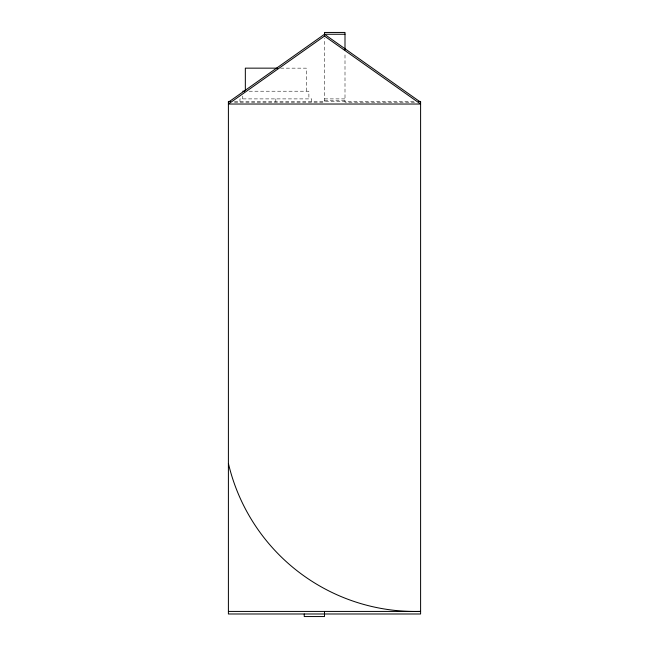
<?xml version="1.0" encoding="UTF-8"?>
<svg xmlns="http://www.w3.org/2000/svg" width="649" height="649" viewBox="0 0 649 649"><rect width="100%" height="100%" fill="white"/><g stroke="black" fill="none" stroke-linecap="round" stroke-linejoin="round"><path stroke-width="0.49" stroke-dasharray="3.25 2.43" d="M280.603 68.153L306.328 68.153L306.328 91.209M249.151 91.209L308.892 91.209L308.892 98.899M324.5 98.899L345 98.899M324.5 100.4L345 100.4M234.467 101.463L414.549 101.463M234.467 102.218L324.5 102.218L324.5 38.259M414.549 102.218L345 102.218L345 52.796M311.715 101.463L311.715 98.899L239.96 98.899L239.96 101.463M275.833 98.899L275.833 101.463M242.775 96.02L242.775 98.899"/><path stroke-width="0.97" d="M228.399 102.218L324.5 34.259L345 34.259M324.5 36.076L228.399 104.027L420.601 104.027L324.5 36.076L324.5 32.45L345 32.45L345 49.973M277.626 68.153L245.338 68.153L245.338 90.211M242.775 91.209L244.381 91.209M230.427 101.463L228.399 101.463L228.399 613.986L420.601 613.986L420.601 101.463L418.581 101.463M228.399 611.423L420.601 611.423A192.039 192.039 0 0 1 228.399 463.435M324.5 34.259L420.601 102.218M324.5 611.423L324.5 616.55L304.235 616.55L304.235 613.986"/></g></svg>
